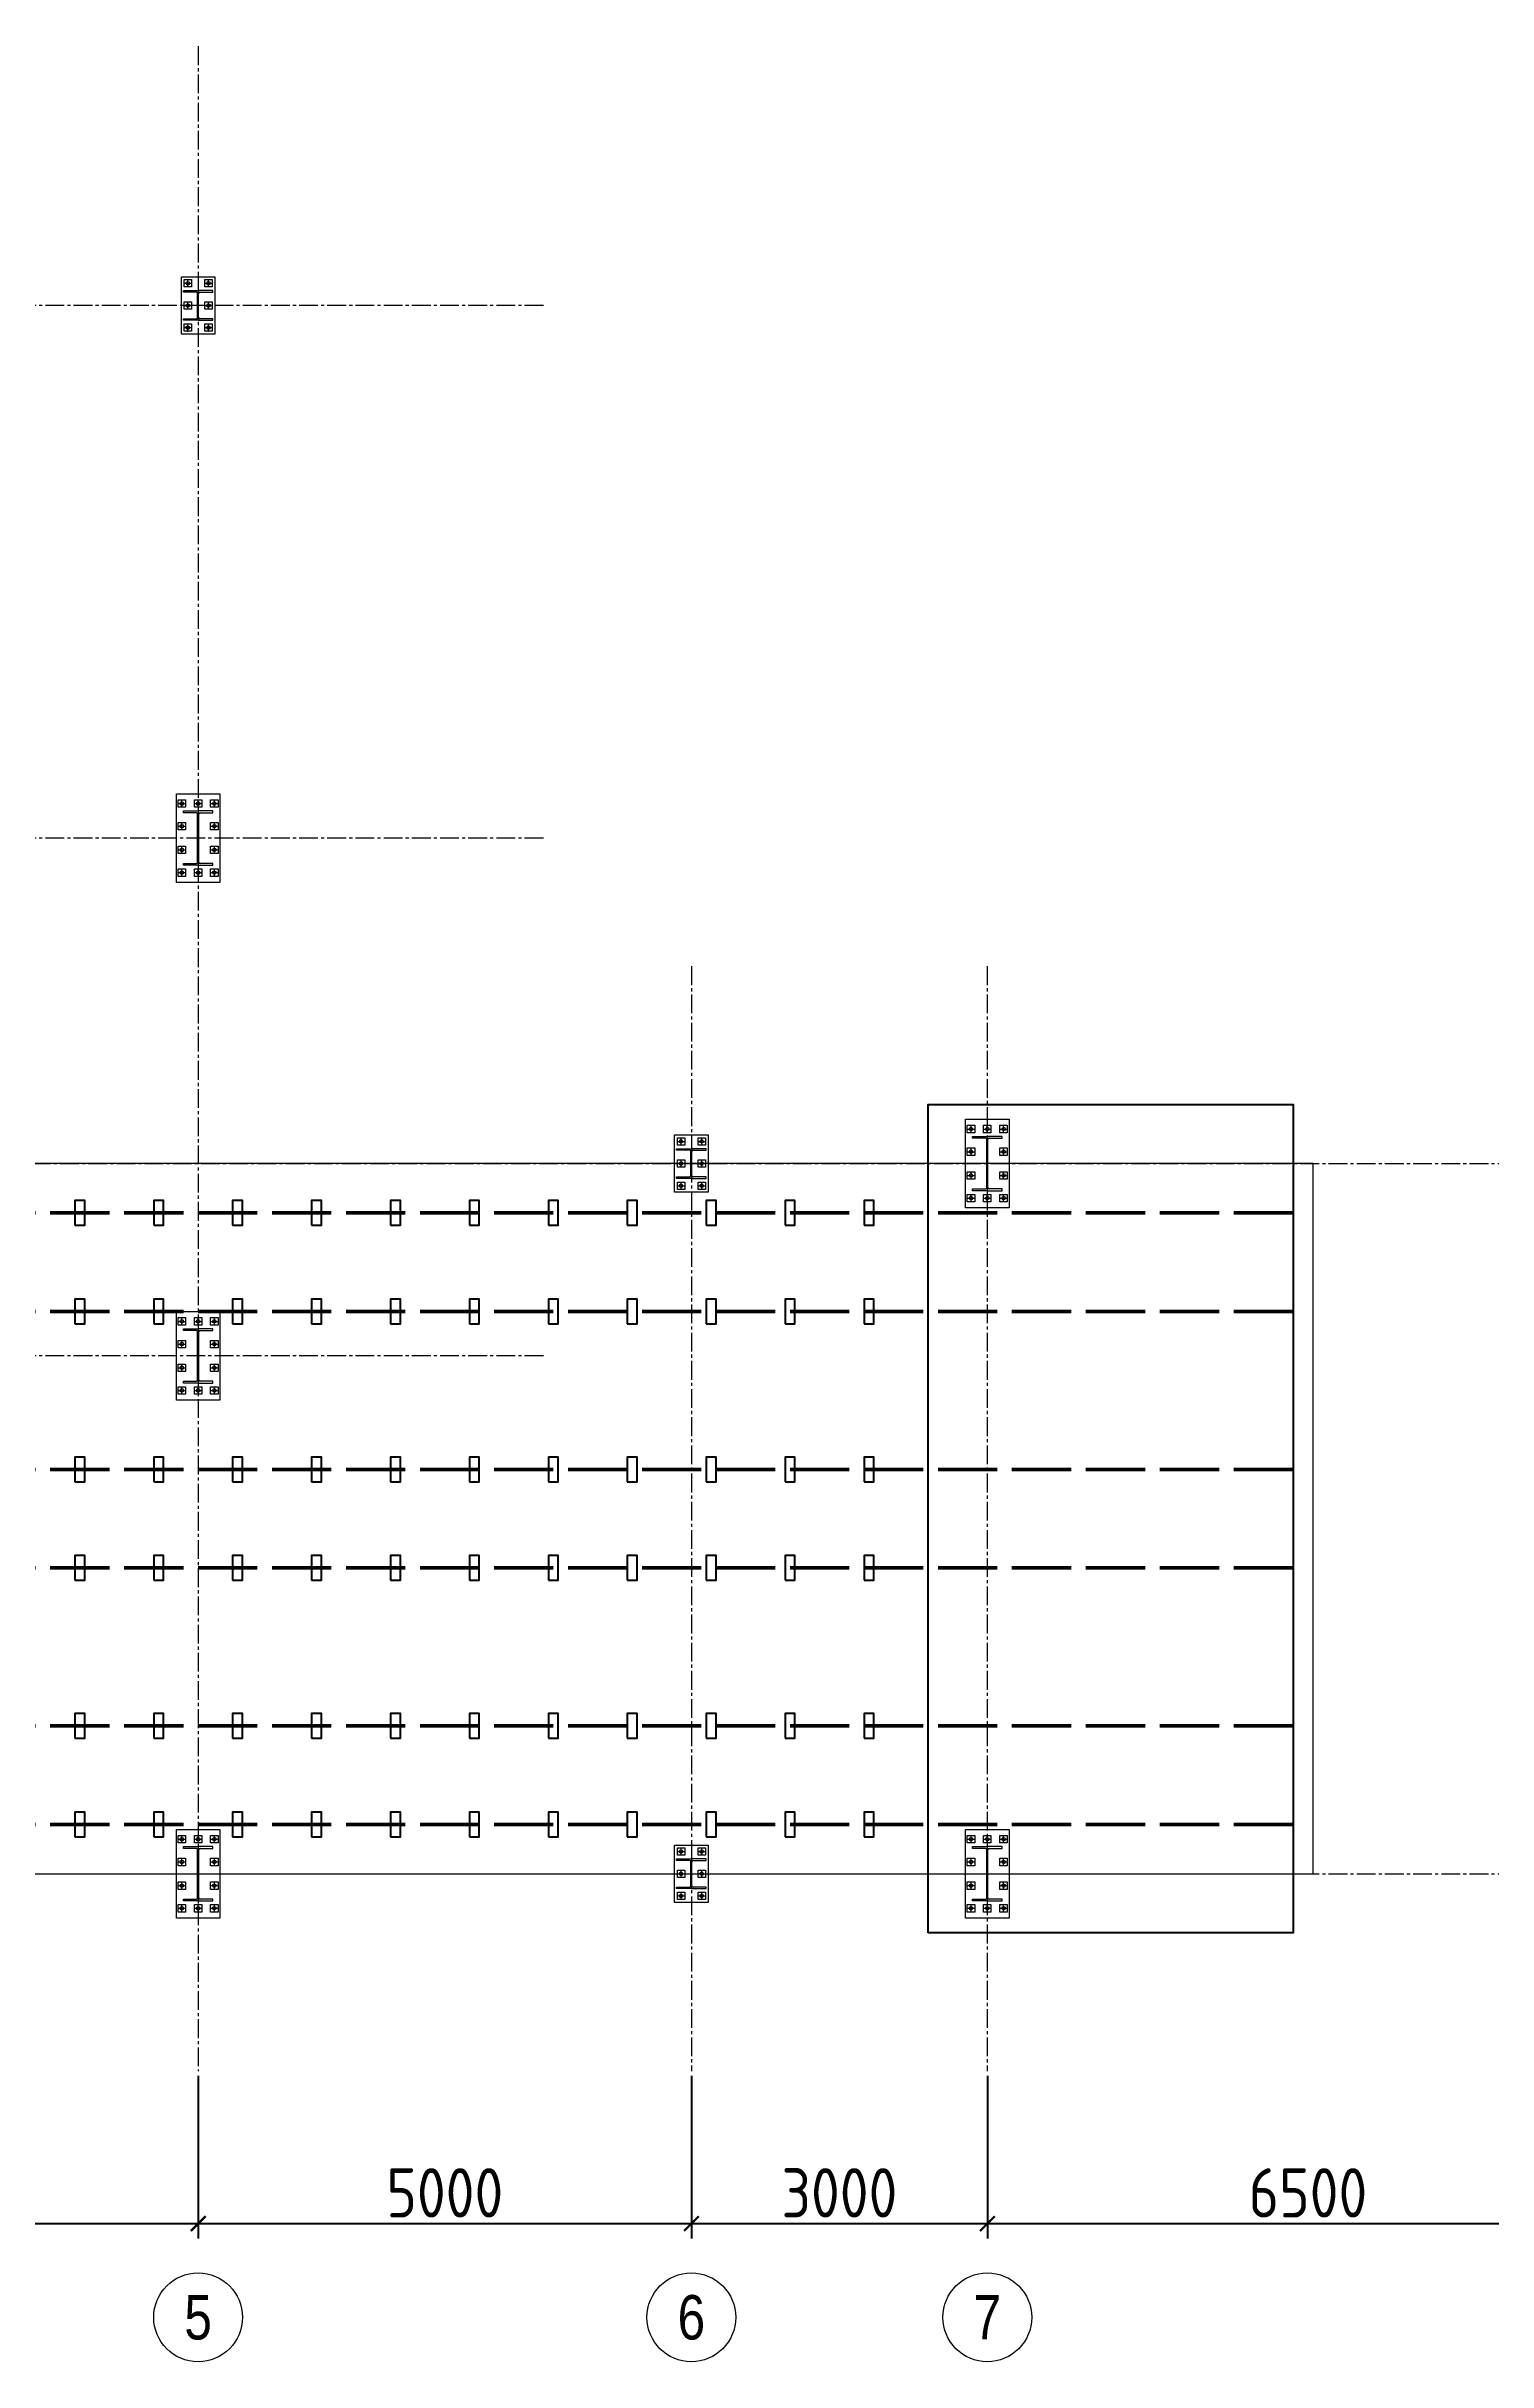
# Model space of a CAD drawing. Header units: millimetres. Extents: x 163705 to 1616509, y 81827 to 302547.
# Drawn here: x 575266 to 589877, y 241216 to 264690 of the extents above; entities that cross this region are included whole.
import ezdxf
from ezdxf.enums import TextEntityAlignment as Align

# ---------------------------------------------------------------- set-up
doc = ezdxf.new("R2010")
doc.units = ezdxf.units.MM
doc.header["$LTSCALE"] = 10
doc.linetypes.add('ACAD_ISO02W100', pattern=[15, 12, -3])
doc.linetypes.add('CENTER2', pattern=[28.575, 19.05, -3.175, 3.175, -3.175])
for name, color, linetype, lineweight in [('1-中心线', 1, 'CENTER2', 0), ('1-护栏', 4, 'Continuous', 18), ('1-标注', 3, 'Continuous', 0), ('1-设备轮廓', 2, 'Continuous', 18), ('1-钢构', 6, 'Continuous', 0)]:
    doc.layers.add(name, color=color, linetype=linetype, lineweight=lineweight)
doc.styles.add('ARIAL', font='arial.ttf', dxfattribs={"width": 0.7})
doc.styles.add('HZ', font='gbenor.shx', dxfattribs={"bigfont": 'gbcbig.shx'})
doc.styles.get("Standard").update_dxf_attribs({"font": 'arial.ttf'})
doc.dimstyles.new('100$0', dxfattribs={"dimscale": 100, "dimtxt": 5, "dimasz": 1.5, "dimexe": 1.5, "dimexo": 0.5, "dimtad": 1, "dimdec": 0, "dimdsep": 46, "dimtxsty": 'HZ', "dimblk": 'ARCHTICK', "dimcen": 2.5, "dimdle": 1, "dimclrd": 256, "dimclre": 256, "dimadec": 0, "dimazin": 0, "dimtfac": 1, "dimtdec": 0, "dimtmove": 0, "dimatfit": 3, "dimfxl": 0, "dimarcsym": 0})

# ---------------------------------------------------------------- blocks, each defined once
blk = doc.blocks.new('G$CCDFBE48F')
for p, q in [((24, 515), (106, 515)), ((65, 474), (65, 556)), ((235, 515), (316, 515)), ((275, 474), (275, 556)), ((20, 425), (20, 440)), ((20, 440), (170, 440)), ((152, 425), (20, 425)), ((24, 290), (106, 290)), ((65, 250), (65, 330)), ((165, 168), (165, 412)), ((170, 443), (170, 137)), ((320, 440), (170, 440)), ((175, 168), (175, 412)), ((188, 425), (320, 425)), ((235, 290), (316, 290)), ((275, 250), (275, 330)), ((320, 425), (320, 440)), ((20, 140), (20, 155)), ((20, 155), (152, 155)), ((170, 140), (20, 140)), ((24, 65), (106, 65)), ((65, 24), (65, 106)), ((170, 140), (320, 140)), ((320, 155), (188, 155)), ((235, 65), (316, 65)), ((275, 24), (275, 106)), ((320, 140), (320, 155))]:
    blk.add_line(p, q)
for points in [[(0, 0), (0, 580), (340, 580), (340, 0)], [(28, 478), (28, 552), (102, 552), (102, 478)], [(238, 478), (238, 552), (313, 552), (313, 478)], [(28, 252), (28, 328), (102, 328), (102, 252)], [(238, 252), (238, 328), (313, 328), (313, 252)], [(28, 28), (28, 102), (102, 102), (102, 28)], [(238, 28), (238, 102), (313, 102), (313, 28)]]:
    blk.add_lwpolyline(points, close=True)
for centre in [(65, 515), (275, 515), (65, 290), (275, 290), (65, 65), (275, 65)]:
    blk.add_circle(centre, 18)
for centre, start, end in [((152, 412), 0, 90), ((188, 412), 90, 180), ((152, 168), 270, 0), ((188, 168), 180, 270)]:
    blk.add_arc(centre, 13, start, end)
blk.add_text('HC_SUPERPART', height=0.001).set_placement((170, 140))
blk = doc.blocks.new('G$CFEC4C302')
for p, q in [((14, 800), (95, 800)), ((55, 760), (55, 840)), ((70, 707), (70, 725)), ((70, 725), (220, 725)), ((202, 707), (70, 707)), ((179, 800), (260, 800)), ((220, 760), (220, 840)), ((220, 728), (220, 172)), ((370, 725), (220, 725)), ((239, 707), (370, 707)), ((344, 800), (425, 800)), ((370, 707), (370, 725)), ((385, 760), (385, 840)), ((14, 570), (95, 570)), ((55, 530), (55, 610)), ((215, 206), (215, 694)), ((226, 206), (226, 694)), ((344, 570), (425, 570)), ((385, 530), (385, 610)), ((14, 330), (95, 330)), ((55, 290), (55, 370)), ((344, 330), (425, 330)), ((385, 290), (385, 370)), ((14, 100), (95, 100)), ((55, 60), (55, 140)), ((70, 175), (70, 193)), ((70, 193), (202, 193)), ((220, 175), (70, 175)), ((179, 100), (260, 100)), ((220, 175), (370, 175)), ((220, 60), (220, 140)), ((370, 193), (239, 193)), ((344, 100), (425, 100)), ((370, 175), (370, 193)), ((385, 60), (385, 140))]:
    blk.add_line(p, q)
for points in [[(0, 0), (0, 900), (440, 900), (440, 0)], [(17, 762), (17, 838), (92, 838), (92, 762)], [(182, 762), (182, 838), (257, 838), (257, 762)], [(347, 762), (347, 838), (422, 838), (422, 762)], [(17, 532), (17, 608), (92, 608), (92, 532)], [(347, 532), (347, 608), (422, 608), (422, 532)], [(17, 292), (17, 368), (92, 368), (92, 292)], [(347, 292), (347, 368), (422, 368), (422, 292)], [(17, 62), (17, 138), (92, 138), (92, 62)], [(182, 62), (182, 138), (257, 138), (257, 62)], [(347, 62), (347, 138), (422, 138), (422, 62)]]:
    blk.add_lwpolyline(points, close=True)
for centre in [(55, 800), (220, 800), (385, 800), (55, 570), (385, 570), (55, 330), (385, 330), (55, 100), (220, 100), (385, 100)]:
    blk.add_circle(centre, 18)
for centre, start, end in [((202, 694), 0, 90), ((239, 694), 90, 180), ((202, 206), 270, 0), ((239, 206), 180, 270)]:
    blk.add_arc(centre, 13, start, end)
blk.add_text('HC_SUPERPART', height=0.001).set_placement((220, 175))
blk = doc.blocks.new('_ArchTick')
at = {"const_width": 0.15}
blk.add_lwpolyline([(-0.5, -0.5), (0.5, 0.5)], dxfattribs=at)
blk = doc.blocks.new('*D1001')
at = {"layer": '1-标注', "lineweight": -2, "transparency": 16777216}
for p, q in [((569955, 244113), (569955, 242466)), ((576805, 244113), (576805, 242466)), ((569855, 242616), (576905, 242616))]:
    blk.add_line(p, q, dxfattribs=at)
at = {"layer": 'Defpoints', "color": 0, "transparency": 16777216}
for p in [(569955, 244163), (576805, 244163), (576805, 242616)]:
    blk.add_point(p, dxfattribs=at)
at = {"layer": '1-标注', "lineweight": -2, "transparency": 16777216, "xscale": 150, "yscale": 150, "zscale": 150, "rotation": 180}
blk.add_blockref('_ArchTick', (569955, 242616), dxfattribs=at)
at = {"layer": '1-标注', "lineweight": -2, "transparency": 16777216, "xscale": 150, "yscale": 150, "zscale": 150}
blk.add_blockref('_ArchTick', (576805, 242616), dxfattribs=at)
at = {"layer": '1-标注', "color": 0, "transparency": 16777216, "insert": (573380, 242928), "char_height": 500, "attachment_point": 5, "style": 'HZ'}
blk.add_mtext('6850', dxfattribs=at)
blk = doc.blocks.new('*D1002')
at = {"layer": '1-标注', "lineweight": -2, "transparency": 16777216}
for p, q in [((576805, 244113), (576805, 242466)), ((581805, 244113), (581805, 242466)), ((576705, 242616), (581905, 242616))]:
    blk.add_line(p, q, dxfattribs=at)
at = {"layer": 'Defpoints', "color": 0, "transparency": 16777216}
for p in [(576805, 244163), (581805, 244163), (581805, 242616)]:
    blk.add_point(p, dxfattribs=at)
at = {"layer": '1-标注', "lineweight": -2, "transparency": 16777216, "xscale": 150, "yscale": 150, "zscale": 150, "rotation": 180}
blk.add_blockref('_ArchTick', (576805, 242616), dxfattribs=at)
at = {"layer": '1-标注', "lineweight": -2, "transparency": 16777216, "xscale": 150, "yscale": 150, "zscale": 150}
blk.add_blockref('_ArchTick', (581805, 242616), dxfattribs=at)
at = {"layer": '1-标注', "color": 0, "transparency": 16777216, "insert": (579305, 242928), "char_height": 500, "attachment_point": 5, "style": 'HZ'}
blk.add_mtext('5000', dxfattribs=at)
blk = doc.blocks.new('*D1003')
at = {"layer": '1-标注', "lineweight": -2, "transparency": 16777216}
for p, q in [((581805, 244113), (581805, 242466)), ((584805, 244113), (584805, 242466)), ((581705, 242616), (584905, 242616))]:
    blk.add_line(p, q, dxfattribs=at)
at = {"layer": 'Defpoints', "color": 0, "transparency": 16777216}
for p in [(581805, 244163), (584805, 244163), (584805, 242616)]:
    blk.add_point(p, dxfattribs=at)
at = {"layer": '1-标注', "lineweight": -2, "transparency": 16777216, "xscale": 150, "yscale": 150, "zscale": 150, "rotation": 180}
blk.add_blockref('_ArchTick', (581805, 242616), dxfattribs=at)
at = {"layer": '1-标注', "lineweight": -2, "transparency": 16777216, "xscale": 150, "yscale": 150, "zscale": 150}
blk.add_blockref('_ArchTick', (584805, 242616), dxfattribs=at)
at = {"layer": '1-标注', "color": 0, "transparency": 16777216, "insert": (583305, 242928), "char_height": 500, "attachment_point": 5, "style": 'HZ'}
blk.add_mtext('3000', dxfattribs=at)
blk = doc.blocks.new('*D1004')
at = {"layer": '1-标注', "lineweight": -2, "transparency": 16777216}
for p, q in [((584805, 244113), (584805, 242466)), ((591305, 244113), (591305, 242466)), ((584705, 242616), (591405, 242616))]:
    blk.add_line(p, q, dxfattribs=at)
at = {"layer": 'Defpoints', "color": 0, "transparency": 16777216}
for p in [(584805, 244163), (591305, 244163), (591305, 242616)]:
    blk.add_point(p, dxfattribs=at)
at = {"layer": '1-标注', "lineweight": -2, "transparency": 16777216, "xscale": 150, "yscale": 150, "zscale": 150, "rotation": 180}
blk.add_blockref('_ArchTick', (584805, 242616), dxfattribs=at)
at = {"layer": '1-标注', "lineweight": -2, "transparency": 16777216, "xscale": 150, "yscale": 150, "zscale": 150}
blk.add_blockref('_ArchTick', (591305, 242616), dxfattribs=at)
at = {"layer": '1-标注', "color": 0, "transparency": 16777216, "insert": (588055, 242928), "char_height": 500, "attachment_point": 5, "style": 'HZ'}
blk.add_mtext('6500', dxfattribs=at)

msp = doc.modelspace()

# ---------------------------------------------------------------- linework, layer by layer
for points in [[(584204.592, 245562.835), (584204.592, 253962.835), (587904.598, 253962.835), (587904.598, 245562.835)], [(575554.592, 252737.834), (575654.592, 252737.834), (575654.592, 252987.834), (575554.592, 252987.834)], [(576354.592, 252737.834), (576454.592, 252737.834), (576454.592, 252987.834), (576354.592, 252987.834)], [(577154.592, 252737.834), (577254.592, 252737.834), (577254.592, 252987.834), (577154.592, 252987.834)], [(577954.592, 252737.834), (578054.592, 252737.834), (578054.592, 252987.834), (577954.592, 252987.834)], [(578754.592, 252737.834), (578854.592, 252737.834), (578854.592, 252987.834), (578754.592, 252987.834)], [(579554.592, 252737.834), (579654.592, 252737.834), (579654.592, 252987.834), (579554.592, 252987.834)], [(580354.592, 252737.834), (580454.592, 252737.834), (580454.592, 252987.834), (580354.592, 252987.834)], [(581154.592, 252737.834), (581254.592, 252737.834), (581254.592, 252987.834), (581154.592, 252987.834)], [(581954.592, 252737.834), (582054.592, 252737.834), (582054.592, 252987.834), (581954.592, 252987.834)], [(582754.592, 252737.834), (582854.592, 252737.834), (582854.592, 252987.834), (582754.592, 252987.834)], [(583554.592, 252737.834), (583654.592, 252737.834), (583654.592, 252987.834), (583554.592, 252987.834)], [(575554.592, 251737.835), (575654.592, 251737.835), (575654.592, 251987.835), (575554.592, 251987.835)], [(576354.592, 251737.835), (576454.592, 251737.835), (576454.592, 251987.835), (576354.592, 251987.835)], [(577154.592, 251737.835), (577254.592, 251737.835), (577254.592, 251987.835), (577154.592, 251987.835)], [(577954.592, 251737.835), (578054.592, 251737.835), (578054.592, 251987.835), (577954.592, 251987.835)], [(578754.592, 251737.835), (578854.592, 251737.835), (578854.592, 251987.835), (578754.592, 251987.835)], [(579554.592, 251737.835), (579654.592, 251737.835), (579654.592, 251987.835), (579554.592, 251987.835)], [(580354.592, 251737.835), (580454.592, 251737.835), (580454.592, 251987.835), (580354.592, 251987.835)], [(581154.592, 251737.835), (581254.592, 251737.835), (581254.592, 251987.835), (581154.592, 251987.835)], [(581954.592, 251737.835), (582054.592, 251737.835), (582054.592, 251987.835), (581954.592, 251987.835)], [(582754.592, 251737.835), (582854.592, 251737.835), (582854.592, 251987.835), (582754.592, 251987.835)], [(583554.592, 251737.835), (583654.592, 251737.835), (583654.592, 251987.835), (583554.592, 251987.835)], [(575554.592, 250137.834), (575654.592, 250137.834), (575654.592, 250387.834), (575554.592, 250387.834)], [(576354.592, 250137.834), (576454.592, 250137.834), (576454.592, 250387.834), (576354.592, 250387.834)], [(577154.592, 250137.834), (577254.592, 250137.834), (577254.592, 250387.834), (577154.592, 250387.834)], [(577954.592, 250137.834), (578054.592, 250137.834), (578054.592, 250387.834), (577954.592, 250387.834)], [(578754.592, 250137.834), (578854.592, 250137.834), (578854.592, 250387.834), (578754.592, 250387.834)], [(579554.592, 250137.834), (579654.592, 250137.834), (579654.592, 250387.834), (579554.592, 250387.834)], [(580354.592, 250137.834), (580454.592, 250137.834), (580454.592, 250387.834), (580354.592, 250387.834)], [(581154.592, 250137.834), (581254.592, 250137.834), (581254.592, 250387.834), (581154.592, 250387.834)], [(581954.592, 250137.834), (582054.592, 250137.834), (582054.592, 250387.834), (581954.592, 250387.834)], [(582754.592, 250137.834), (582854.592, 250137.834), (582854.592, 250387.834), (582754.592, 250387.834)], [(583554.592, 250137.834), (583654.592, 250137.834), (583654.592, 250387.834), (583554.592, 250387.834)], [(575554.592, 249137.835), (575654.592, 249137.835), (575654.592, 249387.835), (575554.592, 249387.835)], [(576354.592, 249137.835), (576454.592, 249137.835), (576454.592, 249387.835), (576354.592, 249387.835)], [(577154.592, 249137.835), (577254.592, 249137.835), (577254.592, 249387.835), (577154.592, 249387.835)], [(577954.592, 249137.835), (578054.592, 249137.835), (578054.592, 249387.835), (577954.592, 249387.835)], [(578754.592, 249137.835), (578854.592, 249137.835), (578854.592, 249387.835), (578754.592, 249387.835)], [(579554.592, 249137.835), (579654.592, 249137.835), (579654.592, 249387.835), (579554.592, 249387.835)], [(580354.592, 249137.835), (580454.592, 249137.835), (580454.592, 249387.835), (580354.592, 249387.835)], [(581154.592, 249137.835), (581254.592, 249137.835), (581254.592, 249387.835), (581154.592, 249387.835)], [(581954.592, 249137.835), (582054.592, 249137.835), (582054.592, 249387.835), (581954.592, 249387.835)], [(582754.592, 249137.835), (582854.592, 249137.835), (582854.592, 249387.835), (582754.592, 249387.835)], [(583554.592, 249137.835), (583654.592, 249137.835), (583654.592, 249387.835), (583554.592, 249387.835)], [(575554.592, 247537.834), (575654.592, 247537.834), (575654.592, 247787.834), (575554.592, 247787.834)], [(576354.592, 247537.834), (576454.592, 247537.834), (576454.592, 247787.834), (576354.592, 247787.834)], [(577154.592, 247537.834), (577254.592, 247537.834), (577254.592, 247787.834), (577154.592, 247787.834)], [(577954.592, 247537.834), (578054.592, 247537.834), (578054.592, 247787.834), (577954.592, 247787.834)], [(578754.592, 247537.834), (578854.592, 247537.834), (578854.592, 247787.834), (578754.592, 247787.834)], [(579554.592, 247537.834), (579654.592, 247537.834), (579654.592, 247787.834), (579554.592, 247787.834)], [(580354.592, 247537.834), (580454.592, 247537.834), (580454.592, 247787.834), (580354.592, 247787.834)], [(581154.592, 247537.834), (581254.592, 247537.834), (581254.592, 247787.834), (581154.592, 247787.834)], [(581954.592, 247537.834), (582054.592, 247537.834), (582054.592, 247787.834), (581954.592, 247787.834)], [(582754.592, 247537.834), (582854.592, 247537.834), (582854.592, 247787.834), (582754.592, 247787.834)], [(583554.592, 247537.834), (583654.592, 247537.834), (583654.592, 247787.834), (583554.592, 247787.834)], [(575554.592, 246537.835), (575654.592, 246537.835), (575654.592, 246787.835), (575554.592, 246787.835)], [(576354.592, 246537.835), (576454.592, 246537.835), (576454.592, 246787.835), (576354.592, 246787.835)], [(577154.592, 246537.835), (577254.592, 246537.835), (577254.592, 246787.835), (577154.592, 246787.835)], [(577954.592, 246537.835), (578054.592, 246537.835), (578054.592, 246787.835), (577954.592, 246787.835)], [(578754.592, 246537.835), (578854.592, 246537.835), (578854.592, 246787.835), (578754.592, 246787.835)], [(579554.592, 246537.835), (579654.592, 246537.835), (579654.592, 246787.835), (579554.592, 246787.835)], [(580354.592, 246537.835), (580454.592, 246537.835), (580454.592, 246787.835), (580354.592, 246787.835)], [(581154.592, 246537.835), (581254.592, 246537.835), (581254.592, 246787.835), (581154.592, 246787.835)], [(581954.592, 246537.835), (582054.592, 246537.835), (582054.592, 246787.835), (581954.592, 246787.835)], [(582754.592, 246537.835), (582854.592, 246537.835), (582854.592, 246787.835), (582754.592, 246787.835)], [(583554.592, 246537.835), (583654.592, 246537.835), (583654.592, 246787.835), (583554.592, 246787.835)]]:
    msp.add_lwpolyline(points, close=True)
at = {"layer": '1-中心线'}
for p, q in [((576804.592, 264690.08), (576804.592, 244162.703)), ((580304.942, 262062.835), (553688.441, 262062.835)), ((580304.942, 256662.835), (553688.441, 256662.835)), ((581804.592, 255362.941), (581804.592, 244162.703)), ((584804.592, 255362.941), (584804.592, 244162.703)), ((553688.441, 253362.835), (632304.867, 253362.835)), ((580304.942, 251412.835), (553688.441, 251412.835)), ((553688.441, 246162.835), (632314.867, 246162.835))]:
    msp.add_line(p, q, dxfattribs=at)
at = {"layer": '1-护栏'}
msp.add_lwpolyline([(570504.592, 246162.835), (588107.592, 246162.835), (588107.592, 253362.835), (570504.592, 253362.835)], close=True, dxfattribs=at)
for centre in [(576804.592, 241665.997), (581804.592, 241665.997), (584804.592, 241665.997)]:
    msp.add_circle(centre, 450, dxfattribs=at)
at = {"layer": '1-设备轮廓', "color": 5, "linetype": 'ACAD_ISO02W100', "lineweight": 50, "ltscale": 5}
for p, q in [((587904.598, 252862.824), (571604.592, 252862.824)), ((587904.598, 251862.835), (571604.592, 251862.835)), ((587904.598, 250262.824), (571604.592, 250262.824)), ((587904.598, 249262.835), (571604.592, 249262.835)), ((587904.598, 247662.824), (571604.592, 247662.824)), ((587904.598, 246662.835), (571604.592, 246662.835))]:
    msp.add_line(p, q, dxfattribs=at)

# ---------------------------------------------------------------- block references
at = {"layer": '1-钢构'}
for name, p in [('G$CCDFBE48F', (576634.592, 261772.835)), ('G$CFEC4C302', (576584.592, 256212.835)), ('G$CFEC4C302', (584584.592, 252912.835)), ('G$CCDFBE48F', (581634.592, 253072.835)), ('G$CFEC4C302', (576584.592, 250962.835)), ('G$CFEC4C302', (576584.592, 245712.835)), ('G$CFEC4C302', (584584.592, 245712.835)), ('G$CCDFBE48F', (581634.592, 245872.835))]:
    msp.add_blockref(name, p, dxfattribs=at)

# ---------------------------------------------------------------- texts
at = {"layer": '1-护栏', "style": 'ARIAL', "width": 0.8}
for s, p in [('5', (576804.592, 241665.997)), ('6', (581804.592, 241665.997)), ('7', (584804.592, 241665.997))]:
    msp.add_text(s, height=450, dxfattribs=at).set_placement(p, align=Align.MIDDLE_CENTER)

# ---------------------------------------------------------------- dimensions: what is measured, and where the dimension line sits
at = {"layer": '1-标注'}
for base, p1, p2, picture, middle in [((576804.592, 242615.997), (569954.592, 244162.703), (576804.592, 244162.703), '*D1001', (573379.592, 242928.497)), ((581804.592, 242615.997), (576804.592, 244162.703), (581804.592, 244162.703), '*D1002', (579304.592, 242928.497)), ((584804.592, 242615.997), (581804.592, 244162.703), (584804.592, 244162.703), '*D1003', (583304.592, 242928.497)), ((591304.592, 242615.997), (584804.592, 244162.703), (591304.592, 244162.703), '*D1004', (588054.592, 242928.497))]:
    dim = msp.add_linear_dim(base=base, p1=p1, p2=p2, dimstyle='100$0', override={"dimtol": 0, "dimlim": 0, "dimtdec": 8, "dimtix": 1}, dxfattribs=at)
    dim.commit()
    dim.dimension.update_dxf_attribs({"geometry": picture, "text_midpoint": middle})

doc.saveas('drawing.dxf')
